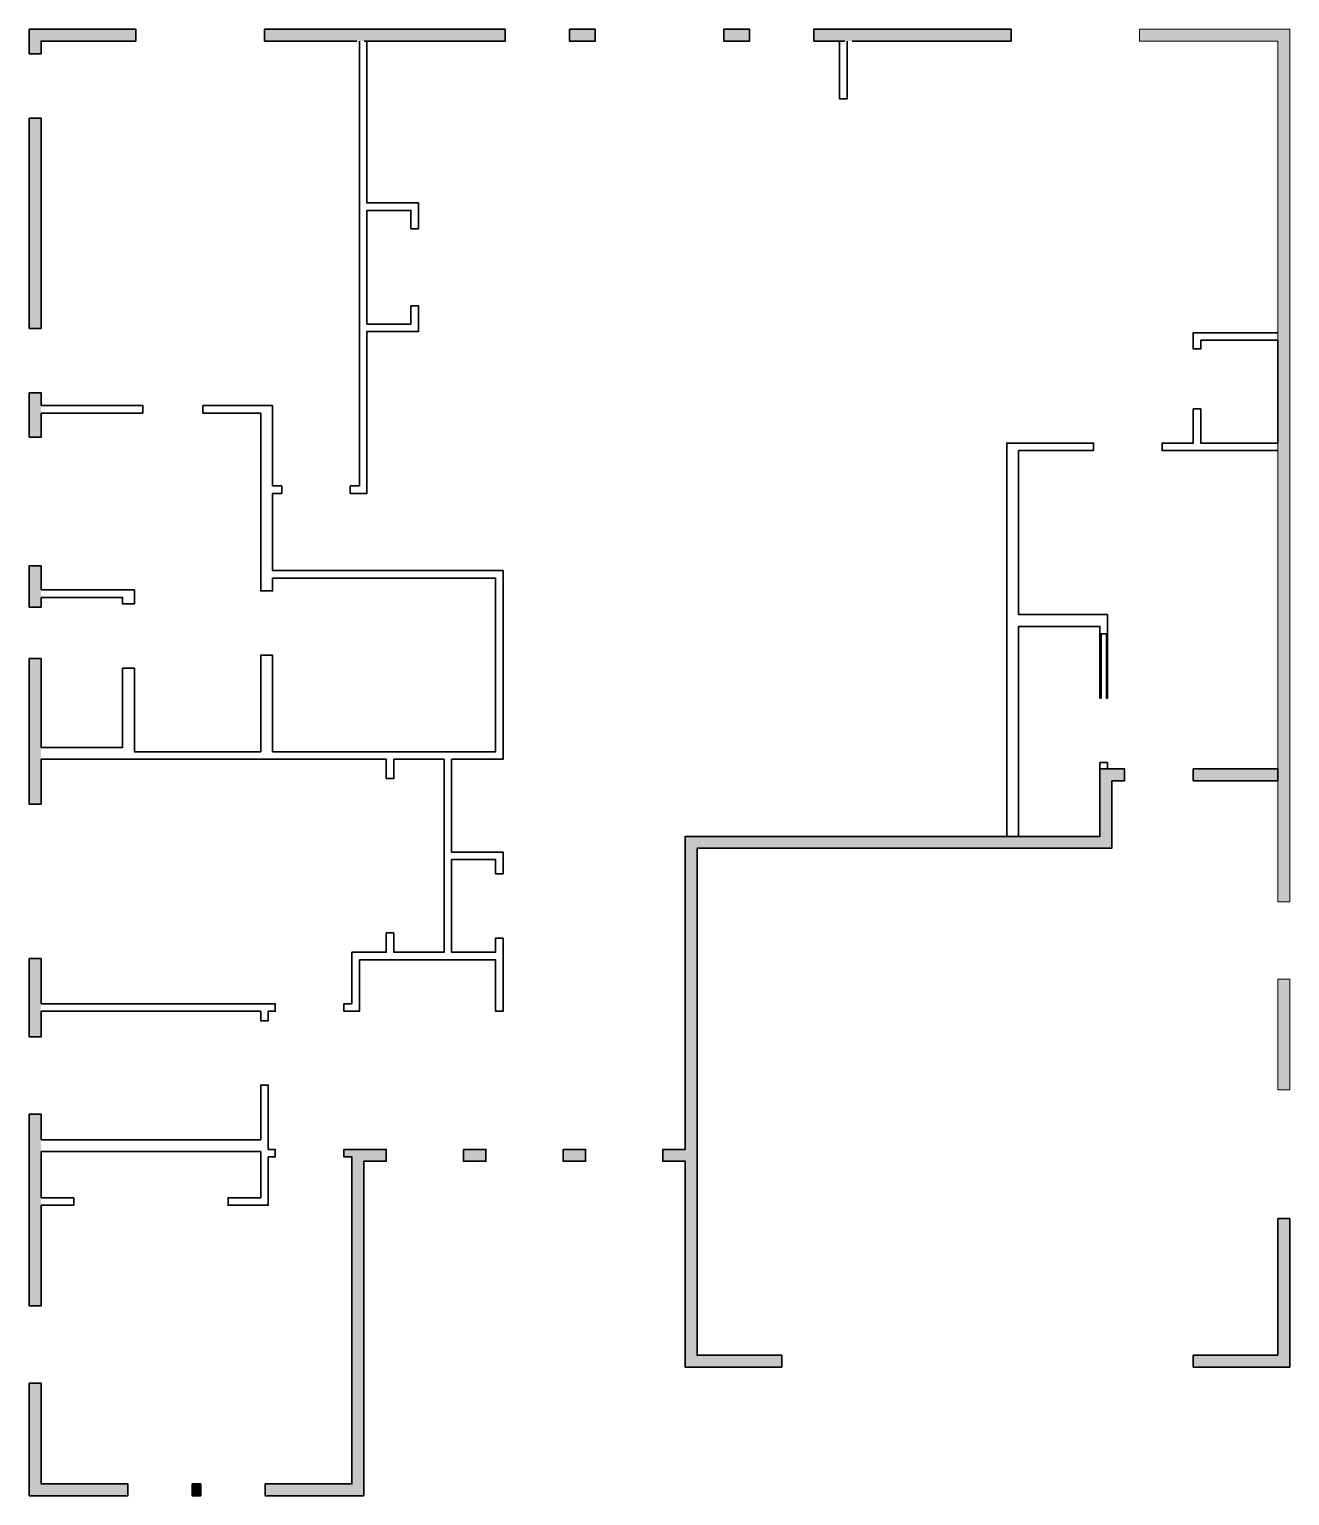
# Model space of a CAD drawing. Header units: inches. Extents: x -294 to 294, y -342 to 342.
import ezdxf

# ---------------------------------------------------------------- set-up
doc = ezdxf.new("R2010")
doc.units = ezdxf.units.IN
doc.header["$LTSCALE"] = 48
doc.header["$MEASUREMENT"] = 0
doc.layers.add('Walls - New 1', color=96, linetype='Continuous', lineweight=30, true_color=0x008000)

msp = doc.modelspace()

# ---------------------------------------------------------------- hatches: boundary and pattern name
at = {"layer": 'Walls - New 1', "linetype": 'Continuous', "lineweight": 0, "true_color": 0xdddddd}
for points in [[(-294, 342), (-244.25, 342), (-244.25, 336.5), (-288.5, 336.5), (-288.5, 330.5), (-294, 330.5)], [(-141.15, 336.5), (-184.25, 336.5), (-184.25, 342), (-72, 342), (-72, 336.5), (-137.74, 336.5)], [(-42, 342), (-30, 342), (-30, 336.5), (-42, 336.5)], [(30, 342), (42, 342), (42, 336.5), (30, 336.5)], [(86.53, 336.5), (72, 336.5), (72, 342), (164, 342), (164, 336.5), (89.92, 336.5)], [(294, 342), (224, 342), (224, 336.5), (288.5, 336.5), (288.5, -3), (249, -3), (249, -8.5), (288.5, -8.5), (288.5, -65), (294, -65), (294, -62)], [(-294, 300.5), (-288.5, 300.5), (-288.5, 202.5), (-294, 202.5)], [(-288.5, 163), (-288.5, 151.75), (-294, 151.75), (-294, 172.5), (-288.5, 172.5), (-288.5, 166.5)], [(-288.5, 77), (-288.5, 72.5), (-294, 72.5), (-294, 91.75), (-288.5, 91.75), (-288.5, 80.5)], [(-288.5, 1.5), (-288.5, -19.5), (-294, -19.5), (-294, 48.5), (-288.5, 48.5), (-288.5, 7)], [(211, -8.5), (211, -40), (17.5, -40), (17.5, -276.5), (57, -276.5), (57, -282), (12, -282), (12, -186), (1.5, -186), (1.5, -180.5), (12, -180.5), (12, -34.5), (205.5, -34.5), (205.5, -3), (217, -3), (217, -8.5)], [(249, -3), (288.5, -3), (288.5, -8.5), (249, -8.5)], [(-288.5, -116), (-288.5, -128), (-294, -128), (-294, -91.5), (-288.5, -91.5), (-288.5, -112.5)], [(294, -101), (288.5, -101), (288.5, -152.75), (294, -152.75)], [(-288.5, -206.5), (-288.5, -253.5), (-294, -253.5), (-294, -164), (-288.5, -164), (-288.5, -176)], [(-138, -342), (-184, -342), (-184, -336.5), (-143.5, -336.5), (-143.5, -184), (-147.25, -184), (-147.25, -180.5), (-127.5, -180.5), (-127.5, -186), (-138, -186)], [(-91.5, -180.5), (-81, -180.5), (-81, -186), (-91.5, -186)], [(-45, -180.5), (-34.5, -180.5), (-34.5, -186), (-45, -186)], [(294, -212.75), (288.5, -212.75), (288.5, -276.5), (249, -276.5), (249, -282), (294, -282)], [(288.5, -276.5), (288.5, -212.75), (294, -212.75), (294, -282), (249, -282), (249, -276.5)], [(-294, -289.5), (-288.5, -289.5), (-288.5, -336.5), (-248, -336.5), (-248, -342), (-294, -342)], [(-218, -336.5), (-214, -336.5), (-214, -342), (-218, -342)]]:
    msp.add_hatch(color=254, dxfattribs=at).paths.add_polyline_path(points)

# ---------------------------------------------------------------- linework, layer by layer
at = {"layer": 'Walls - New 1'}
for p, q in [((-294, 342), (-294, 330.5)), ((-288.5, 330.5), (-288.5, 336.5)), ((-244.25, 336.5), (-244.25, 342))]:
    msp.add_line(p, q, dxfattribs=at)
at = {"layer": 'Walls - New 1', "flags": 128}
for points in [[(-294, 342), (-244.25, 342), (-244.25, 336.5), (-288.5, 336.5), (-288.5, 330.5), (-294, 330.5)], [(-42, 342), (-30, 342), (-30, 336.5), (-42, 336.5)], [(30, 342), (42, 342), (42, 336.5), (30, 336.5)], [(-294, 300.5), (-288.5, 300.5), (-288.5, 202.5), (-294, 202.5)], [(202.5, 145.5), (167.5, 145.5), (167.5, 69), (209, 69), (209, 30), (208.5, 30), (208.5, 60), (206, 60), (206, 30), (205.5, 30), (205.5, 63.5), (167.5, 63.5), (167.5, -34.5), (162, -34.5), (162, 149), (202.5, 149)], [(211, -8.5), (211, -40), (17.5, -40), (17.5, -276.5), (57, -276.5), (57, -282), (12, -282), (12, -186), (1.5, -186), (1.5, -180.5), (12, -180.5), (12, -34.5), (205.5, -34.5), (205.5, -3), (217, -3), (217, -8.5)], [(205.5, 0), (209, 0), (209, -3), (205.5, -3)], [(249, -3), (288.5, -3), (288.5, -8.5), (249, -8.5)], [(-138, -342), (-184, -342), (-184, -336.5), (-143.5, -336.5), (-143.5, -184), (-147.25, -184), (-147.25, -180.5), (-127.5, -180.5), (-127.5, -186), (-138, -186)], [(-91.5, -180.5), (-81, -180.5), (-81, -186), (-91.5, -186)], [(-45, -180.5), (-34.5, -180.5), (-34.5, -186), (-45, -186)], [(288.5, -276.5), (288.5, -212.75), (294, -212.75), (294, -282), (249, -282), (249, -276.5)], [(-294, -289.5), (-288.5, -289.5), (-288.5, -336.5), (-248, -336.5), (-248, -342), (-294, -342)], [(-218, -336.5), (-214, -336.5), (-214, -342), (-218, -342)]]:
    msp.add_lwpolyline(points, close=True, dxfattribs=at)
for points in [[(-141.15, 336.5), (-184.25, 336.5), (-184.25, 342), (-72, 342), (-72, 336.5), (-137.74, 336.5)], [(-136.5, 336.5), (-136.5, 261), (-112.5, 261), (-112.5, 249), (-116, 249), (-116, 257.5), (-136.5, 257.5), (-136.5, 204.5), (-116, 204.5), (-116, 213), (-112.5, 213), (-112.5, 201), (-136.5, 201), (-136.5, 125.5), (-144.25, 125.5), (-144.25, 129), (-140, 129), (-140, 336.5)], [(86.53, 336.5), (72, 336.5), (72, 342), (164, 342), (164, 336.5), (89.92, 336.5)], [(87.5, 336.5), (87.5, 309.5), (84, 309.5), (84, 336.5)], [(288.5, 197), (252.5, 197), (252.5, 192.95), (249, 192.95), (249, 200.5), (288.5, 200.5)], [(288.5, 197), (288.5, 149)], [(-288.5, 163), (-288.5, 151.75), (-294, 151.75), (-294, 172.5), (-288.5, 172.5), (-288.5, 166.5)], [(-288.5, 166.5), (-241, 166.5), (-241, 163), (-288.5, 163)], [(-288.5, 7), (-250.5, 7), (-250.5, 44), (-245, 44), (-245, 5), (-186, 5), (-186, 50), (-180.5, 50), (-180.5, 5), (-76.5, 5), (-76.5, 86), (-180.5, 86), (-180.5, 80), (-186, 80), (-186, 163), (-213, 163), (-213, 166.5), (-180.5, 166.5), (-180.5, 129), (-176.25, 129), (-176.25, 125.5), (-180.5, 125.5), (-180.5, 89.5), (-73, 89.5), (-73, 1.5), (-97, 1.5), (-97, -41.78), (-73, -41.78), (-73, -51.91), (-76.5, -51.91), (-76.5, -45.28), (-97, -45.28), (-97, -88.55), (-76.5, -88.55), (-76.5, -81.91), (-73, -81.91), (-73, -116), (-76.5, -116), (-76.5, -92.05), (-140, -92.05), (-140, -116), (-147.25, -116), (-147.25, -112.5), (-143.5, -112.5), (-143.5, -88.55), (-127.5, -88.55), (-127.5, -79.53), (-124, -79.53), (-124, -88.55), (-100.5, -88.55), (-100.5, 1.5), (-124, 1.5), (-124, -7.53), (-127.5, -7.53), (-127.5, 1.5), (-288.5, 1.5)], [(288.5, 145.5), (234.5, 145.5), (234.5, 149), (249, 149), (249, 164.95), (252.5, 164.95), (252.5, 149), (288.5, 149)], [(-288.5, 77), (-288.5, 72.5), (-294, 72.5), (-294, 91.75), (-288.5, 91.75), (-288.5, 80.5)], [(-288.5, 80.5), (-245, 80.5), (-245, 74), (-250.5, 74), (-250.5, 77), (-288.5, 77)], [(-288.5, 1.5), (-288.5, -19.5), (-294, -19.5), (-294, 48.5), (-288.5, 48.5), (-288.5, 7)], [(-288.5, -116), (-288.5, -128), (-294, -128), (-294, -91.5), (-288.5, -91.5), (-288.5, -112.5)], [(-288.5, -116), (-186, -116), (-186, -120.5), (-182.5, -120.5), (-182.5, -116), (-179.25, -116), (-179.25, -112.5), (-288.5, -112.5)], [(-288.5, -176), (-186, -176), (-186, -150.5), (-182.5, -150.5), (-182.5, -180.5), (-179.25, -180.5), (-179.25, -184), (-182.5, -184), (-182.5, -206.5), (-201.25, -206.5), (-201.25, -203), (-186, -203), (-186, -181.5), (-288.5, -181.5)], [(-288.5, -206.5), (-288.5, -253.5), (-294, -253.5), (-294, -164), (-288.5, -164), (-288.5, -176)], [(-288.5, -181.5), (-288.5, -203)], [(-288.5, -203), (-273.25, -203), (-273.25, -206.5), (-288.5, -206.5)]]:
    msp.add_lwpolyline(points, dxfattribs=at)
at = {"layer": 'Walls - New 1', "lineweight": 5, "flags": 128}
for points in [[(294, 342), (224, 342), (224, 336.5), (288.5, 336.5), (288.5, -3), (249, -3), (249, -8.5), (288.5, -8.5), (288.5, -65), (294, -65), (294, -62)], [(294, -101), (288.5, -101), (288.5, -152.75), (294, -152.75)], [(294, -212.75), (288.5, -212.75), (288.5, -276.5), (249, -276.5), (249, -282), (294, -282)]]:
    msp.add_lwpolyline(points, close=True, dxfattribs=at)

doc.saveas('drawing.dxf')
